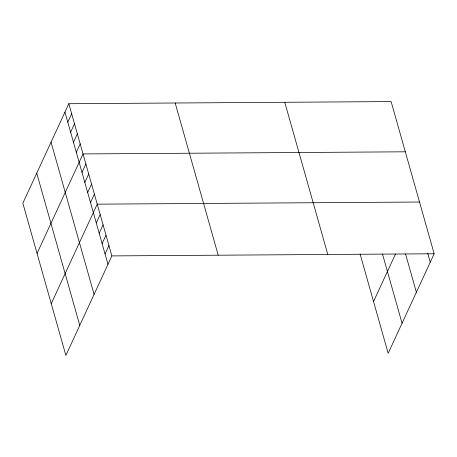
<?xml version="1.0" encoding="UTF-8"?>
<svg xmlns="http://www.w3.org/2000/svg" width="457" height="457" viewBox="0 0 457 457"><rect width="100%" height="100%" fill="white"/><g stroke="black" fill="none" stroke-linecap="round" stroke-linejoin="round"><path stroke-width="0.69" d="M68.83 103.71L22.85 203.228L65.877 355.42L111.856 255.909L68.83 103.71L391.123 101.58L434.15 253.772L388.17 353.29L360.099 253.995M67.785 122.168L71.675 113.759M70.624 132.216L74.514 123.801M73.463 142.258L77.353 133.85M76.302 152.301L80.192 143.892M37.046 253.452L83.031 153.935L405.325 151.804M81.986 172.392L85.87 163.983M84.825 182.44L88.709 174.026M87.664 192.483L91.549 184.074M90.503 202.525L94.388 194.116M51.247 303.677L97.227 204.159L419.52 202.028M96.267 222.919L100.157 214.51M99.192 233.27L103.082 224.861M102.122 243.621L106.007 235.206M105.047 253.966L108.932 245.558M373.54 301.54L395.482 254.052M111.856 255.909L434.15 253.772M427.706 253.127L430.266 262.181M405.582 254.086L416.373 292.246M382.509 254.063L402.057 323.225M284.768 102.282L327.795 254.475M175.191 103.008L218.212 255.2M64.945 112.125L107.972 264.317M51.053 142.19L94.079 294.382M36.743 173.163L79.769 325.355"/></g></svg>
